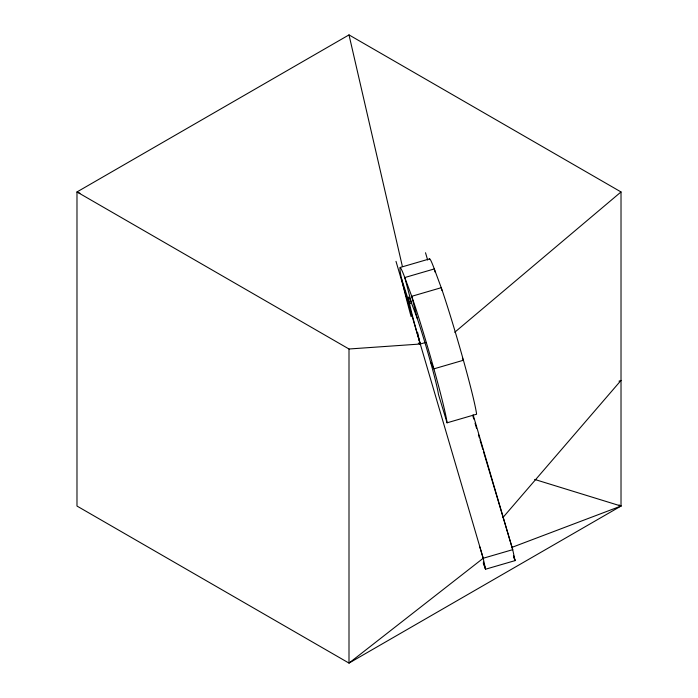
<?xml version="1.0" encoding="UTF-8"?>
<svg xmlns="http://www.w3.org/2000/svg" width="698" height="698" viewBox="0 0 698 698"><rect width="100%" height="100%" fill="white"/><g stroke="black" fill="none" stroke-linecap="round" stroke-linejoin="round"><path stroke-width="1.05" d="M420.161 344.236L417.579 332.327M502.857 517.619L621.019 380.41L618.986 381.178M454.73 332.274L621.019 191.95L349 34.9L76.981 191.95L76.981 506.05L349 663.1L621.019 506.05L621.019 191.95M473.104 414.795L512.716 549.658L483.199 558.26L349 663.1L349 349L76.981 191.95L79.965 193.267M511.573 547.511L621.019 506.05L619.135 504.968M400.059 267.491L429.575 258.888M411.349 303.063L409.508 303.604L401.455 278.432M425.806 342.404L420.275 344.018L349 349M435.133 272.133L434.296 268.939L404.779 277.542L411.733 296.301L417.195 318.288A46.164 2.007 73.8 0 1 430.492 361.808A46.164 2.007 73.8 0 1 438.405 394.196L447.069 422.814L476.594 414.211A76.937 3.342 73.8 0 0 463.411 360.247A76.937 3.342 73.8 0 0 441.249 287.698L434.296 268.939A76.937 3.342 73.8 0 0 429.401 259.124M534.633 479.421L621.019 506.05M418.285 343.137L420.275 344.018A46.164 2.007 73.8 0 1 409.508 303.604A46.164 2.007 73.8 0 1 411.497 303.072L417.195 318.288M462.373 358.091L463.411 360.247L433.894 368.849L430.492 361.808M513.929 557.571L515.063 560.616L485.546 569.219L483.278 563.129M513.484 555.477L515.063 560.616L512.716 549.658L483.452 451.475M483.339 562.021L485.546 569.219L483.199 558.26L395.993 261.349M472.869 415.964L473.802 419.097M475.05 423.276L476.603 428.493M478.47 434.767L479.404 437.899M480.032 439.984L482.833 449.39M479.77 546.77L483.199 558.26M425.51 252.746L427.656 260.057M411.497 303.072L404.779 277.542A76.937 3.342 73.8 0 0 411.105 316.613M441.939 290.447L441.249 287.698L411.733 296.301A76.937 3.342 73.8 0 1 433.894 368.849A76.937 3.342 73.8 0 1 447.069 422.814M349 34.9L402.388 266.47"/></g></svg>
